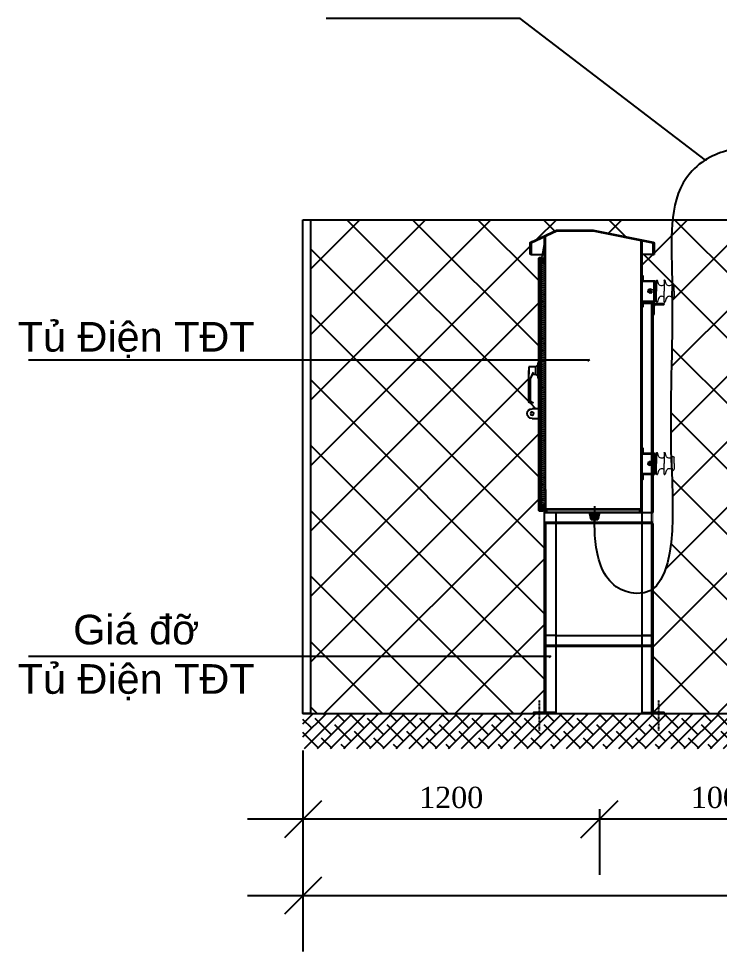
# Model space of a CAD drawing. Header units: inches. Extents: x -246336 to 136055, y -106871 to 69513.
# Drawn here: x -117338 to -114502, y 7234 to 11012 of the extents above; entities that cross this region are included whole.
import ezdxf

# ---------------------------------------------------------------- set-up
doc = ezdxf.new("R2010")
doc.units = ezdxf.units.IN
doc.header["$MEASUREMENT"] = 0
for name, pattern in [('ACAD_ISO10W100', [18.5, 12, -3, 0.5, -3]), ('CENTER', [2, 1.25, -0.25, 0.25, -0.25]), ('DASHDOTX2', [2, 1, -0.5, 0, -0.5]), ('DASHED', [0.75, 0.5, -0.25]), ('DASHEDX2', [1.5, 1, -0.5])]:
    doc.linetypes.add(name, pattern=pattern)
for name, color, linetype in [('K', 6, 'DASHED'), ('KETCAU', 7, 'Continuous'), ('T', 2, 'ACAD_ISO10W100'), ('XA-TT2', 7, 'Continuous')]:
    doc.layers.add(name, color=color, linetype=linetype)
doc.styles.get("Standard").update_dxf_attribs({"font": 'VNTIME_0.TTF', "height": 86})
doc.styles.add('VU', font='arial.ttf', dxfattribs={"height": 12})
doc.dimstyles.new('TAM', dxfattribs={"dimscale": 75, "dimtxt": 2, "dimasz": 2, "dimexe": 3, "dimexo": 2, "dimgap": 1, "dimtad": 0, "dimtoh": 1, "dimdec": 0, "dimdsep": 46, "dimtxsty": 'Standard', "dimblk1": 'OBLIQUE', "dimblk2": 'OBLIQUE', "dimsah": 1, "dimcen": -1, "dimdle": 3, "dimclrd": 251, "dimclre": 251, "dimadec": 0, "dimazin": 0, "dimtfac": 1, "dimtdec": 0, "dimtmove": 0, "dimatfit": 3, "dimldrblk": 'OBLIQUE', "dimfxl": 1, "dimtvp": 1, "dimtolj": 1, "dimtzin": 0, "dimarcsym": 0})
doc.dimstyles.new('TL1-10', dxfattribs={"dimtxt": 14, "dimasz": 7, "dimexe": 0, "dimexo": 0, "dimgap": 2, "dimtad": 1, "dimdec": 0, "dimlfac": 10, "dimzin": 9, "dimdsep": 46, "dimtxsty": 'VU', "dimblk": 'OBLIQUE', "dimcen": 2, "dimclrd": 4, "dimclre": 4, "dimclrt": 7, "dimadec": 0, "dimazin": 0, "dimtfac": 1, "dimtdec": 0, "dimtix": 1, "dimtmove": 2, "dimatfit": 3, "dimldrblk": 'OBLIQUE', "dimfxl": 1, "dimtolj": 1, "dimtzin": 9, "dimarcsym": 0})
pattern_1 = [(135, (41585.2104, -33441.3673), (-2.6516504, -2.6516504), []), (225, (41585.2104, -33441.3673), (-2.6516504, -7.9549513), [9.375, -5.625])]
pattern_2 = [(45, (41585.2104, -33441.3673), (-3.535534, 3.535534), [])]
pattern_3 = [(45, (43871.788, -33441.367), (-4.419417, 4.419417), [])]
pattern_4 = [(135, (43871.788, -33441.367), (-4.419417, -4.419417), [])]

# ---------------------------------------------------------------- blocks, each defined once
blk = doc.blocks.new('_OBLIQUE')
at = {"color": 0, "linetype": 'ByBlock'}
blk.add_line((-0.5, -0.5), (0.5, 0.5), dxfattribs=at)
blk = doc.blocks.new('*D103')
at = {"color": 251, "lineweight": -2}
for p, q in [((-116187.2, 8047.1), (-116187.2, 7234)), ((-112187.2, 8047.1), (-112187.2, 7234)), ((-111962.2, 7459), (-116412.2, 7459))]:
    blk.add_line(p, q, dxfattribs=at)
at = {"layer": 'Defpoints', "color": 0}
for p in [(-116187.2, 8197.1), (-112187.2, 8197.1), (-116187.2, 7459)]:
    blk.add_point(p, dxfattribs=at)
at = {"color": 251, "lineweight": -2, "xscale": 150, "yscale": 150, "zscale": 150, "rotation": 180}
blk.add_blockref('_OBLIQUE', (-116187.2, 7459), dxfattribs=at)
at = {"color": 251, "lineweight": -2, "xscale": 150, "yscale": 150, "zscale": 150}
blk.add_blockref('_OBLIQUE', (-112187.2, 7459), dxfattribs=at)
at = {"color": 0, "insert": (-114187.2, 7546.8), "char_height": 86, "attachment_point": 5}
blk.add_mtext('\\A1;4000', dxfattribs=at)
blk = doc.blocks.new('*D97')
at = {"color": 251, "lineweight": -2}
for p, q in [((-114987.1, 7809.4), (-114987.1, 7544.2)), ((-113987.3, 7809.4), (-113987.3, 7544.2)), ((-113762.3, 7769.2), (-115212.1, 7769.2))]:
    blk.add_line(p, q, dxfattribs=at)
at = {"layer": 'Defpoints', "color": 0}
for p in [(-114987.1, 7959.4), (-113987.3, 7959.4), (-114987.1, 7769.2)]:
    blk.add_point(p, dxfattribs=at)
at = {"color": 251, "lineweight": -2, "xscale": 150, "yscale": 150, "zscale": 150, "rotation": 180}
blk.add_blockref('_OBLIQUE', (-114987.1, 7769.2), dxfattribs=at)
at = {"color": 251, "lineweight": -2, "xscale": 150, "yscale": 150, "zscale": 150}
blk.add_blockref('_OBLIQUE', (-113987.3, 7769.2), dxfattribs=at)
at = {"color": 0, "insert": (-114487.2, 7857), "char_height": 86, "attachment_point": 5}
blk.add_mtext('\\A1;1000', dxfattribs=at)
blk = doc.blocks.new('*D98')
at = {"color": 251, "lineweight": -2}
for p, q in [((-116187.2, 7809.4), (-116187.2, 7544.2)), ((-114987.1, 7809.4), (-114987.1, 7544.2)), ((-114762.1, 7769.2), (-116412.2, 7769.2))]:
    blk.add_line(p, q, dxfattribs=at)
at = {"layer": 'Defpoints', "color": 0}
for p in [(-116187.2, 7959.4), (-114987.1, 7959.4), (-116187.2, 7769.2)]:
    blk.add_point(p, dxfattribs=at)
at = {"color": 251, "lineweight": -2, "xscale": 150, "yscale": 150, "zscale": 150, "rotation": 180}
blk.add_blockref('_OBLIQUE', (-116187.2, 7769.2), dxfattribs=at)
at = {"color": 251, "lineweight": -2, "xscale": 150, "yscale": 150, "zscale": 150}
blk.add_blockref('_OBLIQUE', (-114987.1, 7769.2), dxfattribs=at)
at = {"color": 0, "insert": (-115587.2, 7857), "char_height": 86, "attachment_point": 5}
blk.add_mtext('\\A1;1200', dxfattribs=at)
blk = doc.blocks.new('td21')
h = blk.add_hatch()
h.set_pattern_fill('ANSI31', color=256, scale=50, angle=90, style=0)
h.set_pattern_definition(pattern_4)
edge = h.paths.add_edge_path()
edge.add_line((46697.6, -31575.7), (46701.6, -31575.7))
edge.add_line((46701.6, -31575.7), (46701.6, -31528.6))
edge.add_arc((46697.6, -31528.6), 4, 360, 431.5651)
edge.add_line((46698.9, -31524.8), (46592.3, -31475.9))
edge.add_arc((46591, -31479.7), 4, 71.5651, 90)
edge.add_line((46591, -31475.7), (46442, -31475.7))
edge.add_arc((46442, -31479.7), 4, 90, 101.3099)
edge.add_line((46441.3, -31475.8), (46194.9, -31525.1))
edge.add_arc((46195.6, -31529), 4, 101.3099, 180)
edge.add_line((46191.6, -31529), (46191.6, -31575.7))
edge.add_line((46191.6, -31575.7), (46195.6, -31575.7))
edge.add_line((46195.6, -31575.7), (46195.6, -31529))
edge.add_line((46195.6, -31529), (46426.3, -31482.8))
edge.add_line((46426.3, -31482.8), (46442, -31479.7))
edge.add_line((46442, -31479.7), (46546.7, -31479.7))
edge.add_line((46546.7, -31479.7), (46591, -31479.7))
edge.add_line((46591, -31479.7), (46697.6, -31528.6))
edge.add_line((46697.6, -31528.6), (46697.6, -31575.7))
h = blk.add_hatch()
h.set_pattern_fill('ANSI31', color=256, scale=50, style=0)
h.set_pattern_definition(pattern_3)
edge = h.paths.add_edge_path()
edge.add_line((46656.6, -31607.2), (46641.6, -31607.2))
edge.add_arc((46641.6, -31603.2), 4, 180, 270, ccw=False)
edge.add_line((46637.6, -31603.2), (46637.6, -31503.4))
edge.add_line((46656.6, -31603.2), (46641.6, -31603.2))
edge.add_line((46641.6, -31603.2), (46641.6, -31503.4))
edge.add_line((46637.6, -31647.5), (46637.6, -31503.4))
h = blk.add_hatch()
h.set_pattern_fill('ANSI31', color=256, scale=50, style=0)
h.set_pattern_definition(pattern_3)
edge = h.paths.add_edge_path()
edge.add_line((46245.6, -31519.8), (46245.6, -32180.3))
edge.add_line((46241.6, -31519.8), (46241.6, -32637.2))
edge.add_line((46245.6, -32180.3), (46245.6, -32542))
edge.add_line((46245.6, -32542), (46245.6, -32637.2))
at = {"linetype": 'Continuous'}
h = blk.add_hatch(dxfattribs=at)
h.set_pattern_fill('ANSI38', color=256, scale=30, angle=90, style=0)
h.set_pattern_definition(pattern_1)
h.paths.add_polyline_path([(46642.7, -31611.5), (46655.5, -31612, 1.039751), (46655.5, -31599), (46642.7, -31599.5), (46642.9, -31603.5), (46655.6, -31603, -1.039751), (46655.6, -31608), (46642.9, -31607.5)])
h = blk.add_hatch(dxfattribs=at)
h.set_pattern_fill('ANSI31', color=256, scale=40, style=0)
h.set_pattern_definition(pattern_2)
edge = h.paths.add_edge_path()
edge.add_line((46665.8, -31655.5), (46665.8, -31592.2))
edge.add_arc((46661.8, -31592.2), 4, 0, 90)
edge.add_line((46661.8, -31588.2), (46650.8, -31588.2))
edge.add_line((46650.8, -31588.2), (46650.8, -31592.2))
edge.add_line((46650.8, -31592.2), (46661.8, -31592.2))
edge.add_line((46661.8, -31592.2), (46661.8, -31654.5))
h = blk.add_hatch(dxfattribs=at)
h.set_pattern_fill('ANSI31', color=256, scale=42, style=0)
h.set_pattern_definition([(45, (41585.2104, -33441.3673), (-3.7123106, 3.7123106), [])])
edge = h.paths.add_edge_path()
edge.add_line((46661.8, -32537.6), (46661.8, -32628.2))
edge.add_line((46661.8, -32628.2), (46650.8, -32628.2))
edge.add_line((46650.8, -32628.2), (46650.8, -32632.2))
edge.add_line((46650.8, -32632.2), (46661.8, -32632.2))
edge.add_arc((46661.8, -32628.2), 4, 270, 360)
edge.add_line((46665.8, -32628.2), (46665.8, -32536.5))
h = blk.add_hatch(dxfattribs=at)
h.set_pattern_fill('ANSI31', color=256, scale=40, style=0)
h.set_pattern_definition(pattern_2)
edge = h.paths.add_edge_path()
edge.add_line((46641.6, -32637.2), (46641.6, -32617.2))
edge.add_line((46641.6, -32617.2), (46656.6, -32617.2))
edge.add_line((46656.6, -32617.2), (46656.6, -32613.2))
edge.add_line((46656.6, -32613.2), (46641.6, -32613.2))
edge.add_arc((46641.6, -32617.2), 4, 90, 180)
edge.add_line((46637.6, -32617.2), (46637.6, -32637.2))
edge.add_line((46637.6, -32637.2), (46641.6, -32637.2))
h = blk.add_hatch(dxfattribs=at)
h.set_pattern_fill('ANSI38', color=256, scale=30, angle=90, style=0)
h.set_pattern_definition(pattern_1)
h.paths.add_polyline_path([(46643.4, -32608.8), (46643.5, -32612.8), (46656.3, -32612.3, -1.039751), (46656.3, -32617.3), (46643.5, -32616.8), (46643.4, -32620.8), (46656.1, -32621.3, 1.039751), (46656.1, -32608.3)])
h = blk.add_hatch()
h.set_pattern_fill('ANSI31', color=256, scale=50, angle=90, style=0)
h.set_pattern_definition(pattern_4)
edge = h.paths.add_edge_path()
edge.add_line((46583.4, -32622.2), (46290.8, -32622.2))
edge.add_line((46290.8, -32622.2), (46249.6, -32622.2))
edge.add_arc((46249.6, -32626.2), 4, 90, 180)
edge.add_line((46245.6, -32626.2), (46245.6, -32637.2))
edge.add_line((46245.6, -32637.2), (46249.6, -32637.2))
edge.add_line((46249.6, -32637.2), (46249.6, -32626.2))
edge.add_line((46249.6, -32626.2), (46291.1, -32626.2))
edge.add_line((46291.1, -32626.2), (46582.6, -32626.2))
edge.add_line((46582.6, -32626.2), (46633.6, -32626.2))
edge.add_line((46633.6, -32626.2), (46633.6, -32637.2))
edge.add_line((46633.6, -32637.2), (46637.6, -32637.2))
edge.add_line((46637.6, -32637.2), (46637.6, -32626.2))
edge.add_arc((46633.6, -32626.2), 4, 0, 90)
edge.add_line((46633.6, -32622.2), (46583.4, -32622.2))
for p, q in [((46637.6, -31647.5), (46637.6, -31503.4)), ((46641.6, -31503.4), (46637.6, -31503.4)), ((46241.6, -31519.8), (46241.6, -32637.2)), ((46241.6, -31519.8), (46245.6, -31519.8)), ((46245.6, -31519.8), (46245.6, -32180.3)), ((46195.6, -31575.7), (46191.6, -31575.7)), ((46195.6, -31575.7), (46241.6, -31575.7)), ((46697.6, -31575.7), (46641.6, -31575.7)), ((46697.6, -31575.7), (46701.6, -31575.7)), ((46642.7, -31599.5), (46655.5, -31599)), ((46642.9, -31603.5), (46642.7, -31599.5)), ((46642.7, -31611.5), (46642.9, -31607.5)), ((46642.7, -31611.5), (46655.5, -31612)), ((46642.9, -31603.5), (46655.6, -31603)), ((46642.9, -31607.5), (46655.6, -31608)), ((46650.8, -31592.2), (46650.8, -31603.2)), ((46656.6, -31607.2), (46656.6, -31603.2)), ((46656.6, -31607.2), (46656.6, -31653.1)), ((46658.8, -31608.1), (46659.3, -31608.1)), ((46659.3, -31608.1), (46661.8, -31608.1)), ((46637.6, -32543.4), (46637.6, -31647.5)), ((46656.6, -31653.1), (46656.6, -32539)), ((46677.1, -32037.9), (46707.1, -32037.9)), ((46707.1, -32037.9), (46707.1, -32067.9)), ((46692.6, -32067.9), (46677.1, -32067.9)), ((46245.6, -32180.3), (46245.6, -32542)), ((46663.2, -32210.2), (46693.2, -32210.2)), ((46663.2, -32250.2), (46663.2, -32210.2)), ((46693.2, -32250.2), (46663.2, -32250.2)), ((46245.6, -32542), (46245.6, -32637.2)), ((46637.6, -32543.4), (46637.6, -32637.2)), ((46656.6, -32539), (46656.6, -32613.2)), ((46643.4, -32608.8), (46656.1, -32608.3)), ((46643.5, -32612.8), (46643.4, -32608.8)), ((46643.4, -32620.8), (46643.5, -32616.8)), ((46643.4, -32620.8), (46656.1, -32621.3)), ((46643.5, -32612.8), (46656.3, -32612.3)), ((46643.5, -32616.8), (46656.3, -32617.3)), ((46650.8, -32617.2), (46650.8, -32628.2)), ((46656.6, -32613.2), (46656.6, -32617.2)), ((46659.4, -32617.4), (46659.9, -32617.4)), ((46659.9, -32617.4), (46662.4, -32617.4)), ((46241.6, -32637.2), (46633.6, -32637.2)), ((46415.7, -32637.2), (46457.4, -32637.2)), ((46637.6, -32637.2), (46641.6, -32637.2))]:
    blk.add_line(p, q)
for points in [[(46701.6, -31575.7), (46701.6, -31528.6, 0.322823), (46698.9, -31524.8), (46592.3, -31475.9, 0.080612), (46591, -31475.7), (46442, -31475.7, 0.049389), (46441.3, -31475.8), (46194.9, -31525.1, 0.357511), (46191.6, -31529), (46191.6, -31575.7)], [(46656.6, -31607.2), (46641.6, -31607.2, -0.414214), (46637.6, -31603.2), (46637.6, -31503.4)], [(46665.8, -31655.5), (46665.8, -31592.2, 0.414214), (46661.8, -31588.2), (46650.8, -31588.2)], [(46665.8, -32536.5), (46665.8, -31655.5, 0.414214)], [(46689.1, -32059.8), (46699.8, -32084.5, -0.102455), (46701.1, -32090.5), (46701.1, -32178.4, -0.284152), (46700.2, -32179.8), (46690.6, -32184.6), (46690.6, -32186.8), (46696.6, -32186.8), (46699.6, -32186.8, 0.414214), (46707.1, -32179.3), (46707.1, -32052.9)], [(46661.8, -32537.6), (46661.8, -32628.2), (46650.8, -32628.2), (46650.8, -32632.2), (46661.8, -32632.2, 0.414214), (46665.8, -32628.2), (46665.8, -32536.5, 0.414214)], [(46637.6, -32637.2), (46637.6, -32617.2, -0.414214), (46641.6, -32613.2), (46656.6, -32613.2)], [(46290.8, -32622.2), (46249.6, -32622.2, 0.414214), (46245.6, -32626.2), (46245.6, -32637.2)], [(46583.4, -32622.2), (46290.8, -32622.2, 0.414214)], [(46582.6, -32626.2), (46633.6, -32626.2), (46633.6, -32637.2), (46637.6, -32637.2), (46637.6, -32626.2, 0.414214), (46633.6, -32622.2), (46583.4, -32622.2, 0.414214)]]:
    blk.add_lwpolyline(points, format="xyb")
for points in [[(46195.6, -31575.7), (46195.6, -31529), (46426.3, -31482.8)], [(46426.3, -31482.8), (46442, -31479.7), (46546.7, -31479.7)], [(46546.7, -31479.7), (46591, -31479.7), (46697.6, -31528.6), (46697.6, -31575.7)], [(46656.6, -31603.2), (46641.6, -31603.2), (46641.6, -31503.4)], [(46241.6, -31575.7), (46241.6, -31571.7)], [(46650.8, -31588.2), (46650.8, -31592.2), (46661.8, -31592.2), (46661.8, -31654.5)], [(46661.8, -31654.5), (46661.8, -32537.6)], [(46641.6, -32637.2), (46641.6, -32617.2), (46656.6, -32617.2)], [(46245.6, -32637.2), (46249.6, -32637.2), (46249.6, -32626.2), (46291.1, -32626.2)], [(46291.1, -32626.2), (46582.6, -32626.2)], [(46415.7, -32637.2), (46423, -32668.2)], [(46450.1, -32668.2), (46457.4, -32637.2)], [(46423, -32668.2), (46450.1, -32668.2)]]:
    blk.add_lwpolyline(points)
for points in [[(46241.6, -31663.5), (46237.6, -31663.5), (46237.6, -31683.5), (46191.6, -31683.5, 0.414214), (46187.6, -31687.5), (46187.6, -31767.5, 0.414214), (46191.6, -31771.5), (46237.6, -31771.5), (46237.6, -31791.5), (46241.6, -31791.5), (46241.6, -31771.5, 0.414214), (46237.6, -31767.5), (46191.6, -31767.5), (46191.6, -31687.5), (46237.6, -31687.5, 0.414214), (46241.6, -31683.5)], [(46241.6, -32373), (46237.6, -32373), (46237.6, -32393), (46191.6, -32393, 0.414214), (46187.6, -32397), (46187.6, -32477, 0.414214), (46191.6, -32481), (46237.6, -32481), (46237.6, -32501), (46241.6, -32501), (46241.6, -32481, 0.414214), (46237.6, -32477), (46191.6, -32477), (46191.6, -32397), (46237.6, -32397, 0.414214), (46241.6, -32393)]]:
    blk.add_lwpolyline(points, format="xyb", close=True)
for points in [[(46665.8, -32022.9), (46669.6, -32022.9), (46669.6, -32082.9), (46665.8, -32082.9)], [(46669.6, -32030.4), (46669.6, -32075.4), (46669.6, -32075.4), (46677.1, -32067.9), (46677.1, -32037.9), (46669.6, -32030.4)]]:
    blk.add_lwpolyline(points, close=True)
at = {"color": 3}
for points in [[(46417.1, -32643.2), (46456, -32643.2)], [(46418.3, -32648.4), (46454.7, -32648.4)], [(46419.5, -32653.6), (46453.5, -32653.6)], [(46420.8, -32658.8), (46452.3, -32658.8)], [(46422, -32663.9), (46451.1, -32663.9)]]:
    blk.add_lwpolyline(points, dxfattribs=at)
blk.add_circle((46693.2, -32230.2), 7)
for centre, radius, start, end in [((46655.7, -31605.5), 6.5, 267.7671, 92.2329), ((46655.7, -31605.5), 2.5, 267.7671, 92.2329), ((46693.2, -32230.2), 20, 270, 90), ((46656.4, -32614.8), 6.5, 267.7671, 92.2329), ((46656.4, -32614.8), 2.5, 267.7671, 92.2329)]:
    blk.add_arc(centre, radius, start, end)
at = {"layer": 'K', "color": 0}
for p, q in [((46641.6, -32613.2), (46641.6, -31607.2)), ((46650.8, -31607.2), (46650.8, -31651.5)), ((46650.8, -31651.5), (46650.8, -32540.6)), ((46650.8, -32540.6), (46650.8, -32613.2))]:
    blk.add_line(p, q, dxfattribs=at)
at = {"layer": 'T'}
blk.add_lwpolyline([(46436.5, -32611.3), (46436.5, -32685.3)], dxfattribs=at)
blk = doc.blocks.new('puly')
at = {"color": 4, "linetype": 'Continuous', "lineweight": 5}
for p, q in [((47453.81, -40898.35), (47457.43, -40898.34)), ((47457.43, -40896.96), (47454.11, -40896.97)), ((47457.43, -40896.96), (47460.74, -40896.95)), ((47461.05, -40898.33), (47457.43, -40898.34)), ((47453.33, -40901.47), (47451.37, -40902.11)), ((47451.42, -40902.68), (47457.45, -40902.66)), ((47463.47, -40902.64), (47457.45, -40902.66)), ((47461.55, -40901.44), (47463.51, -40902.06)), ((47453.35, -40905.79), (47451.39, -40906.43)), ((47451.43, -40907.01), (47457.46, -40906.99)), ((47456.81, -40906.99), (47456.82, -40910.07)), ((47456.81, -40908.15), (47457.47, -40908.15)), ((47463.49, -40906.96), (47457.46, -40906.99)), ((47458.14, -40908.15), (47457.47, -40908.15)), ((47458.14, -40906.98), (47458.15, -40910.07)), ((47461.56, -40905.77), (47463.53, -40906.39)), ((47456.31, -40910.23), (47456.31, -40911.04)), ((47456.82, -40911.69), (47456.96, -40911.82)), ((47456.89, -40910.32), (47456.89, -40911.04)), ((47456.96, -40911.82), (47457.49, -40911.82)), ((47458.02, -40911.82), (47457.49, -40911.82)), ((47458.15, -40911.68), (47458.02, -40911.82)), ((47458.08, -40910.31), (47458.08, -40911.03)), ((47458.66, -40910.22), (47458.66, -40911.03))]:
    blk.add_line(p, q, dxfattribs=at)
at = {"color": 4, "linetype": 'CENTER', "lineweight": 5, "ltscale": 0.05}
for p, q in [((47456.94, -40908.15), (47456.95, -40910.07)), ((47458.01, -40908.15), (47458.01, -40910.07))]:
    blk.add_line(p, q, dxfattribs=at)
at = {"color": 4, "linetype": 'Continuous'}
for p, q in [((47456.6, -40911.13), (47457.49, -40911.13)), ((47456.82, -40911.13), (47456.82, -40911.69)), ((47458.37, -40911.12), (47457.49, -40911.13)), ((47458.15, -40911.12), (47458.15, -40911.68))]:
    blk.add_line(p, q, dxfattribs=at)
at = {"color": 4, "linetype": 'CENTER', "ltscale": 0.05}
for p, q in [((47456.82, -40911.69), (47458.15, -40911.68)), ((47456.95, -40911.13), (47456.96, -40911.82)), ((47458.02, -40911.12), (47458.02, -40911.82))]:
    blk.add_line(p, q, dxfattribs=at)
at = {"color": 4, "linetype": 'Continuous', "lineweight": 5}
for points in [[(47457.48, -40910.07), (47458.81, -40910.06), (47458.81, -40910.22), (47457.48, -40910.23)], [(47457.48, -40910.07), (47456.15, -40910.07), (47456.16, -40910.23), (47457.48, -40910.23)]]:
    blk.add_lwpolyline(points, dxfattribs=at)
at = {"color": 4, "linetype": 'Continuous'}
for centre, radius, start, end in [((47456.6, -40910.74), 0.508, 55.6703, 124.7442), ((47456.6, -40910.62), 0.508, 235.6703, 304.7442), ((47457.49, -40912.26), 2.03, 90.2072, 107.2821), ((47457.48, -40909.09), 2.03, 253.1324, 270.2072), ((47457.49, -40912.26), 2.03, 73.1324, 90.2072), ((47457.48, -40909.09), 2.03, 270.2072, 287.2821), ((47458.37, -40910.73), 0.508, 55.6703, 124.7442), ((47458.37, -40910.61), 0.508, 235.6703, 304.7442)]:
    blk.add_arc(centre, radius, start, end, dxfattribs=at)
at = {"color": 4, "linetype": 'Continuous', "lineweight": 5, "extrusion": (0, 0, -1)}
for centre, major_axis, start_param, end_param in [((47452.71, -40899.77), (-0.01, 1.82), 0.67706, 2.781074), ((47454.26, -40897.73), (-0.003, 0.774), 3.786737, 6.096978), ((47451.46, -40902.39), (-0.001, 0.298), 3.291437, 5.982469), ((47452.72, -40904.1), (-0.01, 1.82), 0.67706, 2.781074), ((47451.48, -40906.71), (-0.001, 0.298), 3.291437, 5.982469)]:
    blk.add_ellipse(centre, major_axis=major_axis, ratio=0.970874, start_param=start_param, end_param=end_param, dxfattribs=at)
at = {"color": 4, "linetype": 'Continuous', "lineweight": 5}
for centre, major_axis, start_param, end_param in [((47462.17, -40899.74), (-0.01, 1.82), 0.67706, 2.781074), ((47460.6, -40897.71), (-0.003, 0.774), 3.786737, 6.096978), ((47462.18, -40904.06), (-0.01, 1.82), 0.67706, 2.781074), ((47463.43, -40902.35), (-0.001, 0.298), 3.291437, 5.982469), ((47463.45, -40906.67), (-0.001, 0.298), 3.291437, 5.982469)]:
    blk.add_ellipse(centre, major_axis=major_axis, ratio=0.970874, start_param=start_param, end_param=end_param, dxfattribs=at)

msp = doc.modelspace()

# ---------------------------------------------------------------- hatches: boundary and pattern name
h = msp.add_hatch()
h.set_pattern_fill('ANSI37', color=8, scale=1500, style=0)
h.set_pattern_definition([(45, (-586783.53, 408051.08), (-132.58252, 132.58252), []), (135, (-586783.53, 408051.08), (-132.58252, -132.58252), [])])
edge = h.paths.add_edge_path()
edge.add_line((-115232.672, 9110.888), (-115232.672, 9392.686))
edge.add_line((-115232.672, 9392.686), (-115259.651, 9392.686))
edge.add_arc((-115259.651, 9412.374), 19.687, 90, 270, ccw=False)
edge.add_line((-115259.651, 9432.061), (-115232.672, 9432.061))
edge.add_line((-115232.672, 9432.061), (-115232.672, 9557.425))
edge.add_line((-115232.672, 9557.425), (-115236.363, 9557.425))
edge.add_line((-115236.363, 9557.425), (-115236.363, 9564.808))
edge.add_line((-115236.363, 9564.808), (-115243.746, 9572.191))
edge.add_line((-115243.746, 9572.191), (-115259.08, 9572.191))
edge.add_line((-115259.08, 9572.191), (-115266.171, 9555.803))
edge.add_arc((-115252.62, 9549.939), 14.766, 156.600715, 180)
edge.add_line((-115267.385, 9549.939), (-115267.385, 9463.357))
edge.add_arc((-115265.909, 9463.357), 1.477, 180, 243.45038)
edge.add_line((-115266.569, 9462.036), (-115257.091, 9457.3))
edge.add_line((-115257.091, 9457.3), (-115257.091, 9455.096))
edge.add_line((-115257.091, 9455.096), (-115262.973, 9455.096))
edge.add_line((-115262.973, 9455.096), (-115265.894, 9455.096))
edge.add_arc((-115265.894, 9462.479), 7.383, 180, 270, ccw=False)
edge.add_line((-115273.277, 9462.479), (-115273.277, 9586.956))
edge.add_line((-115273.277, 9586.956), (-115273.277, 9601.722))
edge.add_line((-115273.277, 9601.722), (-115243.746, 9601.722))
edge.add_line((-115243.746, 9601.722), (-115236.363, 9609.105))
edge.add_line((-115236.363, 9609.105), (-115236.363, 9616.487))
edge.add_line((-115236.363, 9616.487), (-115232.672, 9978.153))
edge.add_line((-115232.672, 9978.153), (-115232.672, 10040.404))
edge.add_arc((-115228.734, 10040.404), 3.937, 90, 180, ccw=False)
edge.add_line((-115228.734, 10044.342), (-115217.906, 10044.342))
edge.add_line((-115217.906, 10044.342), (-115217.906, 10040.404))
edge.add_line((-115217.906, 10040.404), (-115217.906, 10033.539))
edge.add_line((-115217.906, 10033.539), (-115208.891, 10033.188))
edge.add_line((-115208.891, 10033.188), (-115208.891, 10056.687))
edge.add_line((-115208.891, 10056.687), (-115264.016, 10056.687))
edge.add_line((-115264.016, 10056.687), (-115267.954, 10056.687))
edge.add_line((-115267.954, 10056.687), (-115267.954, 10105.569))
edge.add_line((-115267.954, 10105.569), (-115159.838, 10155.124))
edge.add_line((-115159.838, 10155.124), (-115012.017, 10155.124))
edge.add_line((-115012.017, 10155.124), (-114769.088, 10106.538))
edge.add_arc((-114769.861, 10102.677), 3.937, 0, 78.690068, ccw=False)
edge.add_line((-114765.923, 10102.677), (-114765.923, 10056.687))
edge.add_line((-114765.923, 10056.687), (-114769.861, 10056.687))
edge.add_line((-114769.861, 10056.687), (-114815.142, 10056.687))
edge.add_line((-114815.142, 10056.687), (-114815.142, 9970.253))
edge.add_line((-114815.142, 9970.253), (-114811.204, 9970.253))
edge.add_line((-114811.204, 9970.253), (-114811.204, 9950.566))
edge.add_line((-114811.204, 9950.566), (-114765.923, 9950.566))
edge.add_arc((-114765.923, 9946.628), 3.937, 0.207239, 90, ccw=False)
edge.add_line((-114761.986, 9946.643), (-114756.177, 9951.465))
edge.add_ellipse((-114754.071, 9951.164), major_axis=(2.129, 0.008), ratio=0.97087379, start_angle=17.229777, end_angle=171.414544, ccw=False)
edge.add_line((-114752.899, 9954.441), (-114747.497, 9937.752))
edge.add_ellipse((-114735.345, 9942.25), major_axis=(13.004, 0.047), ratio=0.97087379, start_angle=200.656188, end_angle=321.207329)
edge.add_line((-114725.181, 9934.377), (-114725.254, 9954.615))
edge.add_ellipse((-114723.137, 9951.276), major_axis=(2.129, 0.008), ratio=0.97087379, start_angle=17.229776, end_angle=171.414544, ccw=False)
edge.add_line((-114721.105, 9951.896), (-114716.563, 9937.864))
edge.add_ellipse((-114704.411, 9942.362), major_axis=(13.004, 0.047), ratio=0.97087379, start_angle=200.656188, end_angle=321.207329)
edge.add_ellipse((-114689.81, 9931.271), major_axis=(5.539, 0.02), ratio=0.97087379, start_angle=117.763129, end_angle=143.035965, ccw=False)
edge.add_spline(control_points=[(-114692.407, 9936.02), (-114692.618, 9954.862), (-114694.001, 10041.499), (-114697.632, 10131.504), (-114690.866, 10197.08)], knot_values=[113.47431421, 113.47431421, 113.47431421, 113.47431421, 118.84180603, 137.96263203, 137.96263203, 137.96263203, 137.96263203], degree=3, periodic=0)
edge.add_line((-114690.866, 10197.08), (-116157.181, 10197.08))
edge.add_line((-116157.181, 10197.08), (-116157.181, 8197.08))
edge.add_line((-116157.181, 8197.08), (-115254.15, 8197.08))
edge.add_line((-115254.15, 8197.08), (-115254.15, 8201.605))
edge.add_line((-115254.15, 8201.605), (-115208.891, 8201.605))
edge.add_line((-115208.891, 8201.605), (-115208.891, 9011.734))
edge.add_line((-115208.891, 9011.734), (-115208.891, 9027.992))
edge.add_line((-115208.891, 9027.992), (-115217.906, 9027.64))
edge.add_line((-115217.906, 9027.64), (-115217.906, 9020.593))
edge.add_line((-115217.906, 9020.593), (-115217.906, 9016.656))
edge.add_line((-115217.906, 9016.656), (-115228.734, 9016.656))
edge.add_arc((-115228.734, 9020.593), 3.937, 180, 270, ccw=False)
edge.add_line((-115232.672, 9020.593), (-115232.672, 9110.888))
edge = h.paths.add_edge_path()
edge.add_line((-114436.536, 9226.463), (-114436.536, 9244.871))
edge.add_line((-114436.536, 9244.871), (-114436.536, 9648.206))
edge.add_line((-114436.536, 9648.206), (-114367.575, 9648.206))
edge.add_line((-114367.575, 9648.206), (-114306.731, 9648.206))
edge.add_line((-114306.731, 9648.206), (-114225.115, 9660.239))
edge.add_line((-114225.115, 9660.239), (-114208.392, 9660.239))
edge.add_line((-114208.392, 9660.239), (-114208.392, 9688.667))
edge.add_line((-114208.392, 9688.667), (-114222.543, 9688.667))
edge.add_line((-114222.543, 9688.667), (-114222.543, 9680.468))
edge.add_line((-114222.543, 9680.468), (-114238.852, 9680.468))
edge.add_line((-114238.852, 9680.468), (-114238.852, 9688.667))
edge.add_line((-114238.852, 9688.667), (-114270.084, 9688.667))
edge.add_line((-114270.084, 9688.667), (-114270.084, 9680.468))
edge.add_line((-114270.084, 9680.468), (-114286.394, 9680.468))
edge.add_line((-114286.394, 9680.468), (-114286.394, 9688.667))
edge.add_line((-114286.394, 9688.667), (-114315.033, 9688.667))
edge.add_line((-114315.033, 9688.667), (-114315.033, 9680.468))
edge.add_line((-114315.033, 9680.468), (-114331.343, 9680.468))
edge.add_line((-114331.343, 9680.468), (-114331.343, 9688.667))
edge.add_line((-114331.343, 9688.667), (-114340.511, 9688.667))
edge.add_line((-114340.511, 9688.667), (-114340.511, 9697.51))
edge.add_line((-114340.511, 9697.51), (-114340.511, 9706.353))
edge.add_line((-114340.511, 9706.353), (-114331.343, 9706.353))
edge.add_line((-114331.343, 9706.353), (-114331.343, 9712.326))
edge.add_line((-114331.343, 9712.326), (-114315.033, 9712.326))
edge.add_line((-114315.033, 9712.326), (-114286.394, 9712.066))
edge.add_line((-114286.394, 9712.066), (-114286.394, 9712.326))
edge.add_line((-114286.394, 9712.326), (-114270.084, 9712.326))
edge.add_line((-114270.084, 9712.326), (-114238.852, 9712.022))
edge.add_line((-114238.852, 9712.022), (-114238.852, 9712.326))
edge.add_line((-114238.852, 9712.326), (-114222.543, 9712.326))
edge.add_line((-114222.543, 9712.326), (-114186.755, 9711.949))
edge.add_line((-114186.755, 9711.949), (-114186.755, 9905.746))
edge.add_line((-114186.755, 9905.746), (-114265.65, 9905.746))
edge.add_line((-114265.65, 9905.746), (-114265.65, 10146.726))
edge.add_line((-114265.65, 10146.726), (-114265.65, 10197.08))
edge.add_line((-114265.65, 10197.08), (-114690.866, 10197.08))
edge.add_spline(control_points=[(-114690.866, 10197.08), (-114697.632, 10131.504), (-114694.001, 10041.499), (-114692.618, 9954.862), (-114692.407, 9936.02)], knot_values=[113.47431421, 113.47431421, 113.47431421, 113.47431421, 132.59514021, 137.96263203, 137.96263203, 137.96263203, 137.96263203], degree=3, periodic=0)
edge.add_ellipse((-114689.81, 9931.271), major_axis=(5.539, 0.02), ratio=0.97087379, start_angle=10.668908, end_angle=117.763129, ccw=False)
edge.add_line((-114684.37, 9932.286), (-114684.284, 9908.589))
edge.add_line((-114684.284, 9908.589), (-114684.185, 9881.109))
edge.add_ellipse((-114689.646, 9885.867), major_axis=(5.539, 0.02), ratio=0.97087379, start_angle=244.186531, end_angle=349.331092, ccw=False)
edge.add_spline(control_points=[(-114692.04, 9881.018), (-114691.577, 9685.894), (-114700.459, 9487.528), (-114697.828, 9276.683), (-114696.826, 9245.294), (-114696.43, 9234.03)], knot_values=[143.22440031, 143.22440031, 143.22440031, 143.22440031, 199.63020343, 205.23025005, 208.2118124, 208.2118124, 208.2118124, 208.2118124], degree=3, periodic=0)
edge.add_ellipse((-114689.81, 9232.905), major_axis=(5.539, 0.02), ratio=0.97087379, start_angle=10.668908, end_angle=143.035965, ccw=False)
edge.add_line((-114684.37, 9233.92), (-114684.284, 9210.223))
edge.add_line((-114684.284, 9210.223), (-114684.199, 9186.526))
edge.add_ellipse((-114689.646, 9187.502), major_axis=(5.539, 0.02), ratio=0.97087379, start_angle=216.964035, end_angle=349.331092, ccw=False)
edge.add_spline(control_points=[(-114694.569, 9184.827), (-114687.648, 9006.182), (-114679.723, 8771.026), (-114769.883, 8702.482)], knot_values=[212.38435777, 212.38435777, 212.38435777, 212.38435777, 256.29558908, 256.29558908, 256.29558908, 256.29558908], degree=3, periodic=0)
edge.add_line((-114769.883, 8702.482), (-114769.883, 8201.605))
edge.add_line((-114769.883, 8201.605), (-114724.625, 8201.605))
edge.add_line((-114724.625, 8201.605), (-114352.749, 8201.051))
edge.add_line((-114352.749, 8201.051), (-114352.749, 8597.013))
edge.add_line((-114352.749, 8597.013), (-113544.7, 8597.032))
edge.add_line((-113544.7, 8597.032), (-113544.7, 8197.08))
edge.add_line((-113544.7, 8197.08), (-113481.738, 8197.08))
edge.add_line((-113481.738, 8197.08), (-113481.738, 8267.875))
edge.add_line((-113481.738, 8267.875), (-113297.332, 8286.656))
edge.add_line((-113297.332, 8286.656), (-113295.114, 9197.08))
edge.add_line((-113295.114, 9197.08), (-113479.757, 9197.08))
edge.add_line((-113479.757, 9197.08), (-113479.757, 9877.024))
edge.add_line((-113479.757, 9877.024), (-113293.458, 9877.024))
edge.add_line((-113293.458, 9877.024), (-113292.672, 10197.08))
edge.add_line((-113292.672, 10197.08), (-113709.038, 10197.08))
edge.add_line((-113709.038, 10197.08), (-113709.038, 10162.234))
edge.add_line((-113709.038, 10162.234), (-113709.038, 10146.726))
edge.add_line((-113709.038, 10146.726), (-113709.038, 9905.746))
edge.add_line((-113709.038, 9905.746), (-113787.932, 9905.746))
edge.add_line((-113787.932, 9905.746), (-113787.932, 9706.353))
edge.add_line((-113787.932, 9706.353), (-113775.333, 9706.353))
edge.add_line((-113775.333, 9706.353), (-113775.333, 9712.326))
edge.add_line((-113775.333, 9712.326), (-113759.024, 9712.326))
edge.add_line((-113759.024, 9712.326), (-113725.198, 9710.355))
edge.add_line((-113725.198, 9710.355), (-113725.198, 9712.326))
edge.add_line((-113725.198, 9712.326), (-113708.889, 9712.326))
edge.add_line((-113708.889, 9712.326), (-113675.928, 9708.568))
edge.add_line((-113675.928, 9708.568), (-113675.928, 9712.326))
edge.add_line((-113675.928, 9712.326), (-113659.618, 9712.326))
edge.add_line((-113659.618, 9712.326), (-113656.5, 9706.353))
edge.add_line((-113656.5, 9706.353), (-113656.5, 9697.51))
edge.add_line((-113656.5, 9697.51), (-113656.5, 9688.667))
edge.add_line((-113656.5, 9688.667), (-113659.618, 9688.667))
edge.add_line((-113659.618, 9688.667), (-113659.618, 9680.468))
edge.add_line((-113659.618, 9680.468), (-113675.928, 9680.468))
edge.add_line((-113675.928, 9680.468), (-113675.928, 9688.667))
edge.add_line((-113675.928, 9688.667), (-113708.889, 9688.667))
edge.add_line((-113708.889, 9688.667), (-113708.889, 9680.468))
edge.add_line((-113708.889, 9680.468), (-113725.198, 9680.468))
edge.add_line((-113725.198, 9680.468), (-113725.198, 9688.667))
edge.add_line((-113725.198, 9688.667), (-113759.024, 9688.667))
edge.add_line((-113759.024, 9688.667), (-113759.024, 9680.468))
edge.add_line((-113759.024, 9680.468), (-113759.137, 9660.239))
edge.add_line((-113759.137, 9660.239), (-113747.957, 9660.239))
edge.add_line((-113747.957, 9660.239), (-113666.341, 9648.206))
edge.add_line((-113666.341, 9648.206), (-113600.086, 9648.206))
edge.add_line((-113600.086, 9648.206), (-113536.536, 9648.206))
edge.add_line((-113536.536, 9648.206), (-113536.536, 9244.871))
edge.add_line((-113536.536, 9244.871), (-113536.536, 9226.463))
edge.add_line((-113536.536, 9226.463), (-113536.536, 8860.775))
edge.add_line((-113536.536, 8860.775), (-113571.016, 8860.775))
edge.add_line((-113571.016, 8860.775), (-113571.016, 8815.428))
edge.add_line((-113571.016, 8815.428), (-113764.68, 8815.428))
edge.add_line((-113764.68, 8815.428), (-113764.68, 8669.259))
edge.add_line((-113764.68, 8669.259), (-113672.863, 8669.259))
edge.add_line((-113672.863, 8669.259), (-113672.863, 8678.854))
edge.add_line((-113672.863, 8678.854), (-113632.527, 8678.854))
edge.add_line((-113632.527, 8678.854), (-113632.527, 8669.259))
edge.add_line((-113632.527, 8669.259), (-113596.352, 8669.259))
edge.add_line((-113596.352, 8669.259), (-113596.352, 8612.298))
edge.add_line((-113596.352, 8612.298), (-114378.335, 8612.298))
edge.add_line((-114378.335, 8612.298), (-114378.335, 8669.259))
edge.add_line((-114378.335, 8669.259), (-114342.16, 8669.259))
edge.add_line((-114342.16, 8669.259), (-114342.16, 8678.854))
edge.add_line((-114342.16, 8678.854), (-114301.825, 8678.854))
edge.add_line((-114301.825, 8678.854), (-114301.825, 8669.259))
edge.add_line((-114301.825, 8669.259), (-114208.392, 8669.259))
edge.add_line((-114208.392, 8669.259), (-114208.392, 8815.428))
edge.add_line((-114208.392, 8815.428), (-114402.056, 8815.428))
edge.add_line((-114402.056, 8815.428), (-114402.056, 8860.775))
edge.add_line((-114402.056, 8860.775), (-114436.536, 8860.775))
edge.add_line((-114436.536, 8860.775), (-114436.536, 9226.463))
h.paths.add_polyline_path([(-112217.181, 10197.08), (-113051.403, 10197.08), (-113051.205, 9877.024), (-112894.604, 9877.024), (-112894.604, 9197.08), (-113050.785, 9197.08), (-113050.757, 9151.835, -0.14837725), (-113079.061, 9120.732), (-113077.03, 8286.656), (-112892.623, 8267.875), (-112892.623, 8197.08), (-112217.181, 8197.08)])
at = {"ltscale": 5}
h = msp.add_hatch(dxfattribs=at)
h.set_pattern_fill('ANSI38', color=4, scale=300, style=0)
h.set_pattern_definition([(45, (-268913.12, -4510.475), (-26.516504, 26.516504), []), (135, (-268913.12, -4510.475), (-79.549513, 26.516504), [93.75, -56.25])])
h.paths.add_polyline_path([(-111687.181, 8197.08), (-116187.181, 8197.08), (-116187.181, 8055.069), (-111687.181, 8055.069)])

# ---------------------------------------------------------------- linework, layer by layer
at = {"color": 3}
msp.add_line((-116157.181, 10197.08), (-114265.65, 10197.08), dxfattribs=at)
msp.add_line((-115206.979, 9011.734), (-114815.142, 9011.734))
msp.add_lwpolyline([(-116187.181, 10197.08), (-116157.181, 10197.08), (-116157.181, 8197.08), (-116187.181, 8197.08)], close=True, dxfattribs=at)
at = {"color": 1}
msp.add_spline([(-114128.714, 9916.197), (-114138.312, 10120.581), (-114303.93, 10458.582), (-114449.67, 10480.407), (-114538.864, 10450.391), (-114619.884, 10386.495), (-114693.332, 9993.003), (-114698.309, 9322.671), (-114697.444, 9266.677), (-114838.086, 8683.224), (-114918.756, 8710.966), (-115001.513, 8881.429), (-115006.979, 8981.292)], degree=3, dxfattribs=at)
at = {"layer": 'KETCAU', "color": 1}
msp.add_line((-116187.181, 8197.08), (-111687.181, 8197.08), dxfattribs=at)
at = {"layer": 'XA-TT2', "color": 3, "linetype": 'DASHEDX2', "ltscale": 0.3}
for p, q in [((-114774.409, 9011.734), (-114774.409, 9857.991)), ((-114815.142, 9011.734), (-114815.142, 8971.001)), ((-114774.409, 8197.08), (-114774.409, 9011.734)), ((-114769.883, 9011.734), (-114769.883, 8971.001)), ((-115163.633, 8971.001), (-115208.891, 8971.001)), ((-115163.633, 8966.475), (-115208.891, 8966.475)), ((-115204.365, 8201.605), (-115204.365, 8966.475)), ((-115163.633, 8513.889), (-115204.365, 8513.889)), ((-114774.409, 8513.889), (-114815.142, 8513.889)), ((-115163.633, 8468.631), (-115204.365, 8468.631)), ((-114774.409, 8468.631), (-114815.142, 8468.631))]:
    msp.add_line(p, q, dxfattribs=at)
at = {"layer": 'XA-TT2', "color": 2}
for p, q in [((-115208.891, 8197.08), (-115208.891, 9011.734)), ((-115208.891, 9011.734), (-115163.633, 9011.734)), ((-115163.633, 9011.734), (-115163.633, 8197.08)), ((-115163.633, 8197.08), (-115208.891, 8197.08))]:
    msp.add_line(p, q, dxfattribs=at)
at = {"layer": 'XA-TT2', "color": 4, "linetype": 'DASHDOTX2', "ltscale": 0.7}
for p, q in [((-115231.521, 8251.528), (-115231.521, 8127.39)), ((-114747.254, 8251.528), (-114747.254, 8127.39))]:
    msp.add_line(p, q, dxfattribs=at)
at = {"layer": 'XA-TT2', "color": 2}
for points in [[(-114769.883, 9011.734), (-114769.883, 9857.991), (-114815.142, 9857.991), (-114815.142, 9011.734)], [(-114769.883, 9812.733), (-114769.883, 9857.991), (-114724.625, 9857.991)], [(-115204.365, 9011.734), (-114769.883, 9011.734)], [(-114815.142, 9011.734), (-114815.142, 8197.08), (-114769.883, 8197.08), (-114769.883, 8966.475)], [(-114769.883, 8966.475), (-115163.633, 8966.475)], [(-115163.633, 8513.889), (-114769.883, 8513.889)], [(-114769.883, 8468.631), (-115163.633, 8468.631)]]:
    msp.add_lwpolyline(points, dxfattribs=at)
at = {"layer": 'XA-TT2', "color": 4}
msp.add_lwpolyline([(-114769.883, 9812.733), (-114768.978, 9812.733, 0.41421356), (-114765.357, 9816.353), (-114765.357, 9846.224, -0.41421356), (-114758.116, 9853.465), (-114728.245, 9853.465, 0.41421356), (-114724.625, 9857.086), (-114724.625, 9857.991)], format="xyb", dxfattribs=at)
at = {"layer": 'XA-TT2', "color": 3, "linetype": 'DASHEDX2', "ltscale": 0.3}
for points in [[(-114769.883, 8971.001), (-115163.633, 8971.001)], [(-114769.883, 8473.157), (-115204.365, 8473.157)]]:
    msp.add_lwpolyline(points, dxfattribs=at)
at = {"layer": 'XA-TT2', "color": 2}
for points in [[(-115254.15, 8197.08), (-115208.891, 8197.08), (-115208.891, 8201.605), (-115254.15, 8201.605)], [(-115208.891, 8197.08), (-115163.633, 8197.08), (-115163.633, 8201.605), (-115208.891, 8201.605)], [(-114769.883, 8197.08), (-114815.142, 8197.08), (-114815.142, 8201.605), (-114769.883, 8201.605)], [(-114769.883, 8197.08), (-114724.625, 8197.08), (-114724.625, 8201.605), (-114769.883, 8201.605)]]:
    msp.add_lwpolyline(points, close=True, dxfattribs=at)

# ---------------------------------------------------------------- block references
at = {"xscale": -0.9843737160554156, "yscale": 0.9843737159098964, "zscale": 0.984373715903851}
msp.add_blockref('td21', (-69296.081, 41138.971), dxfattribs=at)
at = {"xscale": 7.155783121706918, "yscale": 7.155783121706918, "zscale": 7.155783121706918, "rotation": 270}
for p in [(177965.499, 349503.632), (177965.499, 348805.266)]:
    msp.add_blockref('puly', p, dxfattribs=at)

# ---------------------------------------------------------------- texts
at = {"ltscale": 5, "char_height": 119.97575, "width": 1572.96808, "attachment_point": 5, "style": 'VU'}
for s, insert in [('\\A1;Tủ Điện TĐT', (-116862.297, 9710.047)), ('\\A1;Giá đỡ\\PTủ Điện TĐT', (-116862.297, 8424.042))]:
    msp.add_mtext(s, dxfattribs=dict(at, insert=insert))

# ---------------------------------------------------------------- dimensions: what is measured, and where the dimension line sits
for base, p1, p2, picture, middle in [((-116187.181, 7459.046), (-112187.181, 8197.08), (-116187.181, 8197.08), '*D103', (-114187.181, 7546.848)), ((-116187.181, 7769.211), (-114987.124, 7959.446), (-116187.181, 7959.446), '*D98', (-115587.152, 7857.013)), ((-114987.124, 7769.211), (-113987.344, 7959.446), (-114987.124, 7959.446), '*D97', (-114487.234, 7857.013))]:
    dim = msp.add_linear_dim(base=base, p1=p1, p2=p2, dimstyle='TAM')
    dim.commit()
    dim.dimension.update_dxf_attribs({"geometry": picture, "text_midpoint": middle})

# ---------------------------------------------------------------- leaders
for points in [[(-114558.061, 10439.155), (-115308.28, 11011.869), (-116093.11, 11011.869)], [(-115029.744, 9628.221), (-117298.238, 9628.221)], [(-115187.124, 8428.267), (-117298.238, 8428.267)]]:
    msp.add_leader(points, dimstyle='TL1-10', override={"dimgap": 2, "dimtad": 0})

doc.saveas('drawing.dxf')
